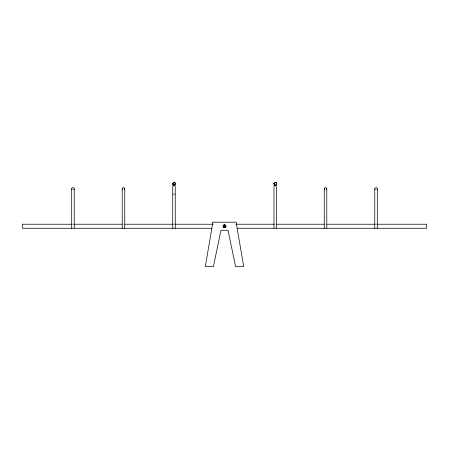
<?xml version="1.0" encoding="UTF-8"?>
<svg xmlns="http://www.w3.org/2000/svg" width="449" height="449" viewBox="0 0 449 449"><rect width="100%" height="100%" fill="white"/><g stroke="black" fill="none" stroke-linecap="round" stroke-linejoin="round"><path stroke-width="0.67" d="M71.7 228.266L71.7 188.866C71.638 187.244 74.287 187.244 74.225 188.866L74.225 228.266M74.225 188.866L73.855 189.759M122.212 228.266L122.212 188.866C122.15 187.244 124.8 187.244 124.738 188.866L124.738 228.266M124.738 188.866L124.569 189.495M324.262 228.266L324.262 188.866C324.2 187.244 326.85 187.244 326.788 188.866L326.788 228.266M326.788 188.866L326.619 189.495M374.775 228.266L374.775 188.866C374.713 187.244 377.362 187.244 377.3 188.866L377.3 228.266M377.3 188.866L376.93 189.759M72.261 224.225L22.45 224.225L22.45 228.266L211.872 228.266M73.664 224.225L122.072 224.225M124.878 224.225L173.286 224.225M174.689 224.225L213.275 224.225M235.725 224.225L274.311 224.225M276.416 224.225L324.122 224.225M326.928 224.225L375.336 224.225M376.739 224.225L426.55 224.225L426.55 228.266L237.128 228.266M375.145 189.759L374.775 188.866M72.07 189.759L71.7 188.866M324.431 189.495L324.262 188.866M122.381 189.495L122.212 188.866M276.5 186.599L276.5 228.266M273.974 186.599L273.974 228.266M175.25 186.599L175.25 192.941M175.25 193.917L175.25 228.266M172.725 186.599L172.725 192.941M172.725 193.917L172.725 228.266M174.863 193.412A1.01 1.01 0 0 1 174.863 194.423M173.112 194.423A1.01 1.01 0 0 1 173.112 193.412M174.88 184.46A1.263 0.904 0 0 1 174.88 185.734A1.263 0.904 0 0 1 173.095 185.734A1.263 0.904 0 0 1 173.095 184.46M276.331 184.651A1.263 0.904 0 0 1 276.051 185.791A1.263 0.904 0 0 1 274.423 185.791A1.263 0.904 0 0 1 274.143 184.651M225.151 225.869A0.752 0.752 0 0 1 224.5 226.992A0.752 0.752 0 0 1 223.849 225.869M224.124 225.594A0.752 0.752 0 0 1 224.876 225.594M172.573 183.433C174.571 189.804 177.484 178.915 172.573 183.433M172.77 183.484C174.487 188.973 177.001 179.594 172.77 183.484M273.817 183.433C275.815 189.804 278.734 178.915 273.817 183.433M274.013 183.484C275.737 188.973 278.251 179.594 274.013 183.484M212.882 222.204L205.305 266.655L213.387 266.655L220.964 230.286L228.036 230.286L235.613 266.655L243.695 266.655L236.118 222.204L212.882 222.204M224.5 225.235L223.624 225.74L223.624 226.751L224.5 227.256L225.376 226.751L225.376 225.74L224.5 225.235M223.742 227.553A1.515 1.515 0 0 0 226.015 226.245A1.515 1.515 0 0 0 223.742 224.932A1.515 1.515 0 0 0 223.742 227.553M224.023 227.071A0.954 0.954 0 0 0 225.454 226.245A0.954 0.954 0 0 0 224.023 225.415A0.954 0.954 0 0 0 224.023 227.071M223.843 227.379A1.313 1.313 0 0 0 225.813 226.245A1.313 1.313 0 0 0 223.843 225.106A1.313 1.313 0 0 0 223.843 227.379"/></g></svg>
